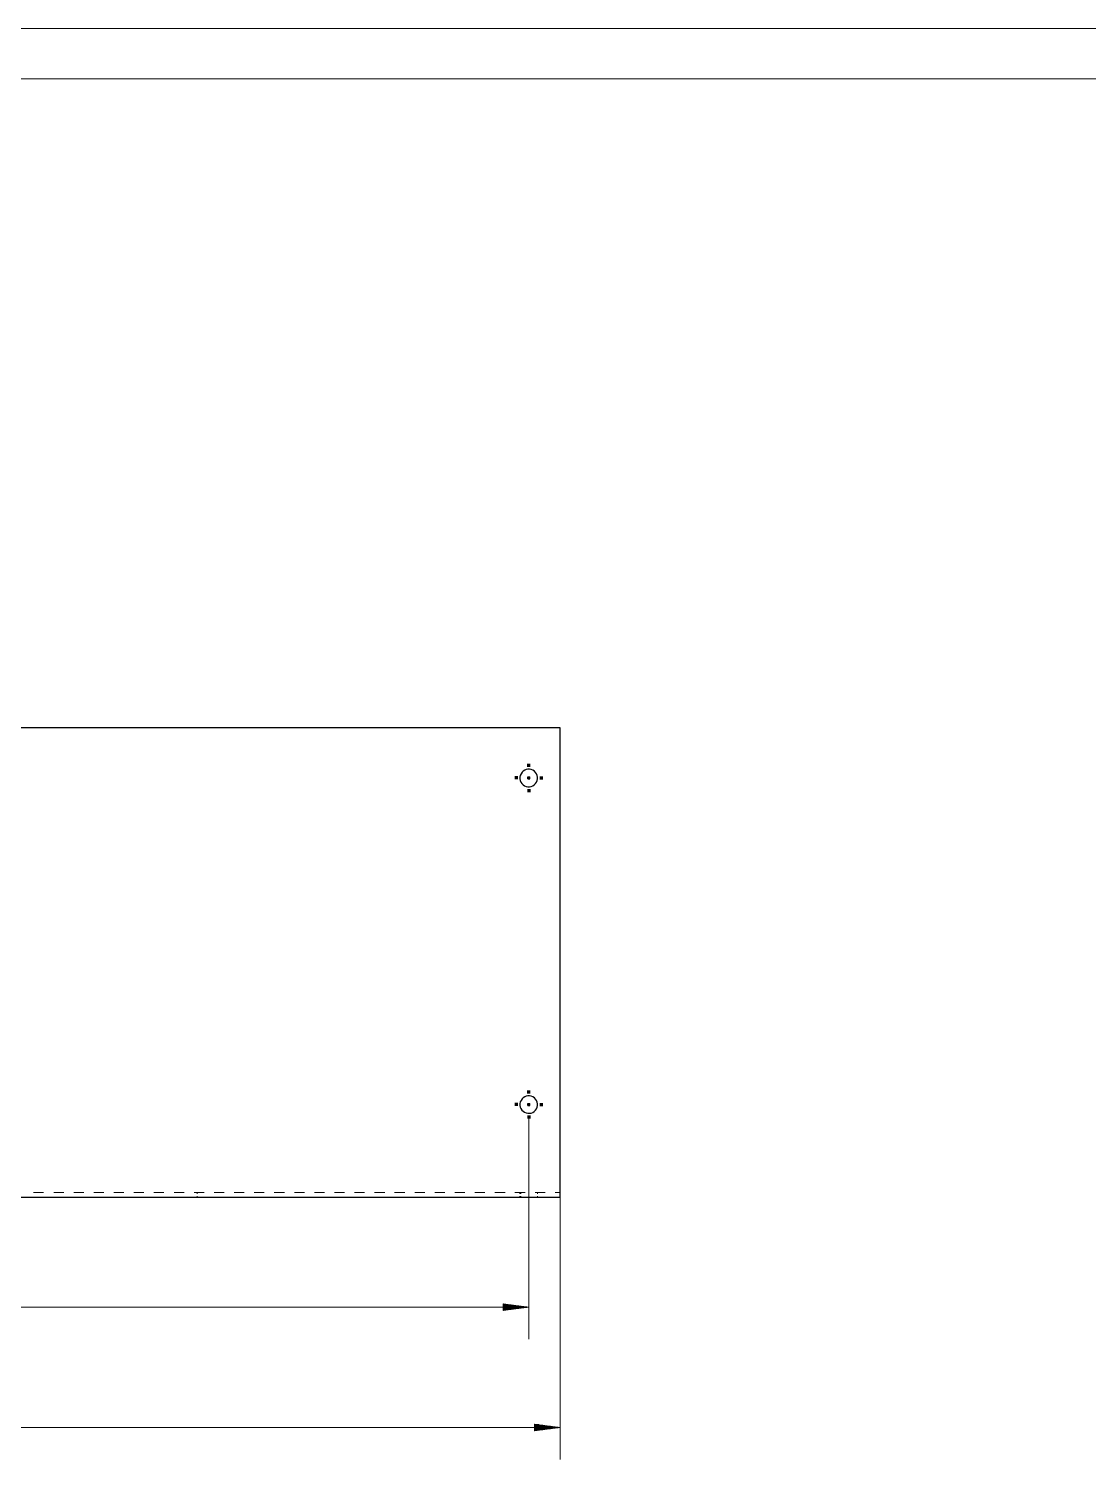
# Model space of a CAD drawing. Header units: millimetres. Extents: x 0 to 420, y 0 to 297.
# Drawn here: x 209.2 to 314.6, y 154.6 to 297 of the extents above; entities that cross this region are included whole.
import ezdxf

# ---------------------------------------------------------------- set-up
doc = ezdxf.new("R2010")
doc.units = ezdxf.units.MM
doc.layers.add('101', color=7, linetype='Continuous', true_color=0xffffff)

msp = doc.modelspace()

# ---------------------------------------------------------------- linework, layer by layer
at = {"layer": '101', "color": 133, "linetype": 'Continuous', "lineweight": 18}
for p, q in [((420, 297), (0, 297)), ((415, 292), (25, 292))]:
    msp.add_line(p, q, dxfattribs=at)
at = {"layer": '101', "color": 151, "linetype": 'Continuous', "lineweight": 25}
for p, q in [((262.05, 227.43), (64.55, 227.43)), ((262.05, 181.93), (262.05, 227.43)), ((262.05, 180.68), (64.55, 180.68))]:
    msp.add_line(p, q, dxfattribs=at)
at = {"layer": '101', "color": 151, "linetype": 'Continuous', "lineweight": 70}
for p, q in [((258.93, 223.53), (258.93, 223.83)), ((257.83, 222.43), (257.53, 222.43)), ((258.83, 222.43), (259.03, 222.43)), ((258.93, 222.33), (258.93, 222.53)), ((260.03, 222.43), (260.33, 222.43)), ((258.93, 221.33), (258.93, 221.03)), ((258.93, 191.03), (258.93, 191.33)), ((257.83, 189.93), (257.53, 189.93)), ((258.83, 189.93), (259.03, 189.93)), ((258.93, 189.83), (258.93, 190.03)), ((260.03, 189.93), (260.33, 189.93)), ((258.93, 188.83), (258.93, 188.53))]:
    msp.add_line(p, q, dxfattribs=at)
at = {"layer": '101', "color": 22, "linetype": 'Continuous', "lineweight": 18}
for p, q in [((258.93, 188.53), (258.93, 166.59)), ((262.05, 180.68), (262.05, 154.62)), ((67.68, 169.77), (258.93, 169.77)), ((256.39, 170.1), (256.42, 170.1)), ((256.39, 170.1), (256.42, 170.1)), ((256.39, 170.1), (256.39, 169.44)), ((258.93, 169.77), (256.39, 170.1)), ((256.39, 170.05), (256.8, 170.05)), ((256.39, 170), (257.19, 170)), ((256.39, 169.95), (257.58, 169.95)), ((256.39, 169.9), (257.96, 169.9)), ((256.39, 169.85), (258.35, 169.85)), ((256.39, 169.79), (258.73, 169.79)), ((256.39, 169.44), (258.93, 169.77)), ((256.39, 169.74), (258.73, 169.74)), ((256.39, 169.69), (258.35, 169.69)), ((256.39, 169.64), (257.96, 169.64)), ((256.39, 169.59), (257.58, 169.59)), ((256.39, 169.54), (257.19, 169.54)), ((256.39, 169.49), (256.8, 169.49)), ((256.39, 169.44), (256.42, 169.44)), ((256.39, 169.44), (256.42, 169.44)), ((259.51, 158.13), (259.54, 158.13)), ((259.51, 158.13), (259.54, 158.13)), ((259.51, 158.13), (259.51, 157.46)), ((262.05, 157.8), (259.51, 158.13)), ((259.51, 158.08), (259.93, 158.08)), ((64.55, 157.8), (262.05, 157.8)), ((259.51, 158.03), (260.32, 158.03)), ((259.51, 157.97), (260.7, 157.97)), ((259.51, 157.92), (261.09, 157.92)), ((259.51, 157.87), (261.47, 157.87)), ((259.51, 157.82), (261.86, 157.82)), ((259.51, 157.46), (262.05, 157.8)), ((259.51, 157.77), (261.86, 157.77)), ((259.51, 157.72), (261.47, 157.72)), ((259.51, 157.67), (261.09, 157.67)), ((259.51, 157.62), (260.7, 157.62)), ((259.51, 157.57), (260.32, 157.57)), ((259.51, 157.52), (259.93, 157.52)), ((259.51, 157.47), (259.54, 157.47)), ((259.51, 157.47), (259.54, 157.47))]:
    msp.add_line(p, q, dxfattribs=at)
at = {"layer": '101', "color": 53, "linetype": 'Continuous', "lineweight": 18}
for p, q in [((210.68, 181.18), (209.68, 181.18)), ((212.68, 181.18), (211.68, 181.18)), ((214.67, 181.18), (213.67, 181.18)), ((216.67, 181.18), (215.67, 181.18)), ((218.66, 181.18), (217.66, 181.18)), ((220.66, 181.18), (219.66, 181.18)), ((222.65, 181.18), (221.65, 181.18)), ((224.65, 181.18), (223.65, 181.18)), ((226.64, 181.18), (225.64, 181.18)), ((225.96, 181.18), (225.96, 181.05)), ((228.64, 181.18), (227.64, 181.18)), ((230.63, 181.18), (229.63, 181.18)), ((232.63, 181.18), (231.63, 181.18)), ((234.62, 181.18), (233.62, 181.18)), ((236.62, 181.18), (235.62, 181.18)), ((238.61, 181.18), (237.61, 181.18)), ((240.61, 181.18), (239.61, 181.18)), ((242.6, 181.18), (241.6, 181.18)), ((244.6, 181.18), (243.6, 181.18)), ((246.59, 181.18), (245.59, 181.18)), ((248.59, 181.18), (247.59, 181.18)), ((250.58, 181.18), (249.58, 181.18)), ((252.58, 181.18), (251.58, 181.18)), ((254.57, 181.18), (253.57, 181.18)), ((256.57, 181.18), (255.57, 181.18)), ((258.56, 181.18), (257.56, 181.18)), ((258.05, 181.18), (258.05, 181.05)), ((258.14, 181.18), (258.14, 181.05)), ((260.56, 181.18), (259.56, 181.18)), ((259.8, 181.05), (259.8, 181.18)), ((262.05, 181.18), (261.55, 181.18)), ((225.96, 180.8), (225.96, 180.68)), ((258.05, 180.8), (258.05, 180.68)), ((258.14, 180.8), (258.14, 180.68)), ((259.8, 180.68), (259.8, 180.8))]:
    msp.add_line(p, q, dxfattribs=at)
at = {"layer": '101', "color": 151, "linetype": 'Continuous', "lineweight": 25}
for centre, start, end in [((258.93, 222.43), 151.3521, 331.3521), ((258.93, 222.43), 331.3521, 151.3521), ((258.93, 189.93), 331.3521, 151.3521), ((258.93, 189.93), 151.3521, 331.3521)]:
    msp.add_arc(centre, 0.875, start, end, dxfattribs=at)
msp.add_open_spline([(262.05, 180.68), (262.05, 180.85), (262.05, 181.93)], degree=1, knots=[0, 0, 0.133979, 1, 1], dxfattribs=at)

doc.saveas('drawing.dxf')
